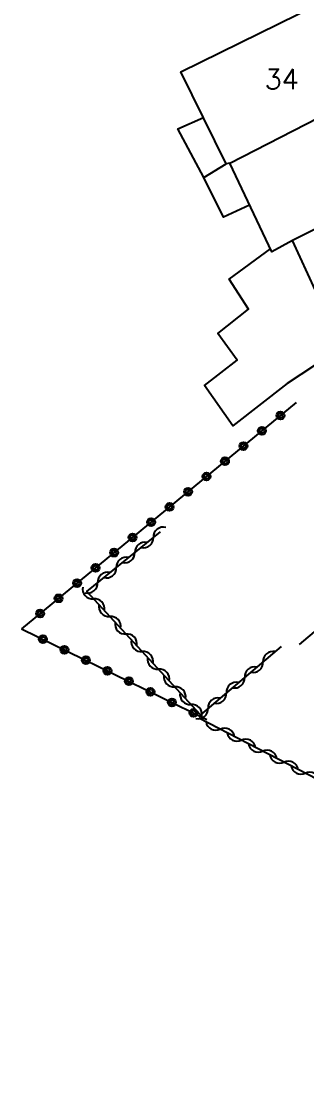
# Model space of a CAD drawing. Header units: millimetres. Extents: x 149998 to 151001, y 150999 to 152001.
# Drawn here: x 150152.9 to 150170.7, y 151744.9 to 151811.9 of the extents above; entities that cross this region are included whole.
import ezdxf
from ezdxf.enums import TextEntityAlignment as Align

# ---------------------------------------------------------------- set-up
doc = ezdxf.new("R2010")
doc.units = ezdxf.units.MM
doc.layers.get('0').update_dxf_attribs({"linetype": 'CONTINUOUS'})
for name, color, linetype in [('W0101', 7, 'CONTINUOUS'), ('W0104', 1, 'CONTINUOUS'), ('W0310', 3, 'CONTINUOUS'), ('W0323', 7, 'CONTINUOUS'), ('W0991', 7, 'CONTINUOUS'), ('W1102', 7, 'CONTINUOUS')]:
    doc.layers.add(name, color=color, linetype=linetype)
doc.styles.get("Standard").update_dxf_attribs({"font": 'romans.shx', "width": 0.85})

# ---------------------------------------------------------------- blocks, each defined once
blk = doc.blocks.new('t310o')
at = {"color": 0, "linetype": 'Continuous'}
for centre, start, end in [((-0.5, 0.375), 216.8699, 323.1304), ((0.5, -0.375), 36.8699, 143.1303)]:
    blk.add_arc(centre, 0.625, start, end, dxfattribs=at)
blk = doc.blocks.new('t323o')
at = {"color": 0, "linetype": 'Continuous'}
for radius in [0.25, 0.15]:
    blk.add_circle((0, 0), radius, dxfattribs=at)

msp = doc.modelspace()

# ---------------------------------------------------------------- linework, layer by layer
at = {"layer": 'W0101'}
for points in [[(150165.906, 151803.041), (150165.688, 151803.001), (150162.852, 151808.757), (150172.663, 151813.587)], [(150169.844, 151798.184), (150168.554, 151797.476), (150165.906, 151803.041)], [(150171.769, 151794.023), (150169.844, 151798.184)]]:
    msp.add_lwpolyline(points, dxfattribs=at)
at = {"layer": 'W0104'}
for points in [[(150167.158, 151800.41), (150167.148, 151800.414), (150165.51, 151799.657), (150164.275, 151802.136), (150162.65, 151805.175), (150164.265, 151805.889), (150164.267, 151805.886)], [(150164.275, 151802.136), (150165.688, 151803.001), (150165.7, 151803.003)], [(150172.943, 151791.486), (150172.934, 151791.493), (150169.515, 151789.238), (150169.504, 151789.238), (150166.107, 151786.593), (150164.326, 151789.116), (150166.366, 151790.698), (150165.156, 151792.378), (150167.087, 151793.893), (150165.882, 151795.781), (150168.461, 151797.671), (150168.457, 151797.68)]]:
    msp.add_lwpolyline(points, dxfattribs=at)
at = {"layer": 'W0310'}
for points in [[(150169.136, 151772.773), (150164.073, 151768.502), (150156.951, 151776.218), (150161.567, 151779.957)], [(150196.219, 151771.064), (150209.221, 151744.906), (150163.976, 151768.286)]]:
    msp.add_lwpolyline(points, dxfattribs=at)
at = {"layer": 'W0323'}
for points in [[(150170.075, 151788.047), (150152.872, 151773.882)], [(150170.271, 151772.904), (150174.314, 151776.306), (150189.691, 151783.529)], [(150152.857, 151773.889), (150164.472, 151768.208)]]:
    msp.add_lwpolyline(points, dxfattribs=at)
at = {"layer": 'W1102'}
for points in [[(150165.906, 151803.041), (150175.435, 151807.919)], [(150178.167, 151802.332), (150169.844, 151798.184)]]:
    msp.add_lwpolyline(points, dxfattribs=at)

# ---------------------------------------------------------------- block references
at = {"layer": 'W0310'}
for p, rotation in [((150161.128, 151779.602), 39.00777234986548), ((150159.963, 151778.657), 39.00777234986548), ((150158.797, 151777.713), 39.00777234986548), ((150157.631, 151776.769), 39.00777234986548), ((150157.374, 151775.759), 132.7075394380963), ((150158.392, 151774.657), 132.7075394380963), ((150159.409, 151773.555), 132.7075394380963), ((150160.427, 151772.453), 132.7075394380963), ((150167.989, 151771.806), 220.1500083522241), ((150161.444, 151771.35), 132.7075394380963), ((150166.843, 151770.839), 220.1500083522241), ((150162.461, 151770.248), 132.7075394380963), ((150165.696, 151769.871), 220.1500083522241), ((150163.479, 151769.146), 132.7075394380963), ((150164.55, 151768.904), 220.1500083522241), ((150165.309, 151767.597), 152.6726937537169), ((150166.641, 151766.909), 152.6726937537169), ((150167.974, 151766.22), 152.6726937537169), ((150169.306, 151765.532), 152.6726937537169), ((150170.639, 151764.843), 152.6726937537169)]:
    msp.add_blockref('t310o', p, dxfattribs=dict(at, rotation=rotation))
at = {"layer": 'W0323'}
for p, rotation in [((150169.084, 151787.231), 219.4681401410621), ((150167.926, 151786.277), 219.4681401410621), ((150166.768, 151785.324), 219.4681401410621), ((150165.61, 151784.37), 219.4681401410621), ((150164.452, 151783.417), 219.4681401410621), ((150163.294, 151782.463), 219.4681401410621), ((150162.136, 151781.51), 219.4681401410621), ((150160.978, 151780.556), 219.4681401410621), ((150159.82, 151779.603), 219.4681401410621), ((150158.662, 151778.649), 219.4681401410621), ((150157.504, 151777.696), 219.4681401410621), ((150156.346, 151776.742), 219.4681401410621), ((150155.188, 151775.789), 219.4681401410621), ((150154.03, 151774.835), 219.4681401410621), ((150154.204, 151773.23), 333.9363310721404), ((150155.552, 151772.571), 333.9363310721404), ((150156.899, 151771.912), 333.9363310721404), ((150158.247, 151771.253), 333.9363310721404), ((150159.594, 151770.594), 333.9363310721404), ((150160.942, 151769.935), 333.9363310721404), ((150162.289, 151769.276), 333.9363310721404), ((150163.637, 151768.617), 333.9363310721404)]:
    msp.add_blockref('t323o', p, dxfattribs=dict(at, rotation=rotation))

# ---------------------------------------------------------------- texts
at = {"layer": 'W0991'}
msp.add_text('34', height=1.25, dxfattribs=at).set_placement((150169.166, 151808.294), align=Align.MIDDLE_CENTER)

doc.saveas('drawing.dxf')
